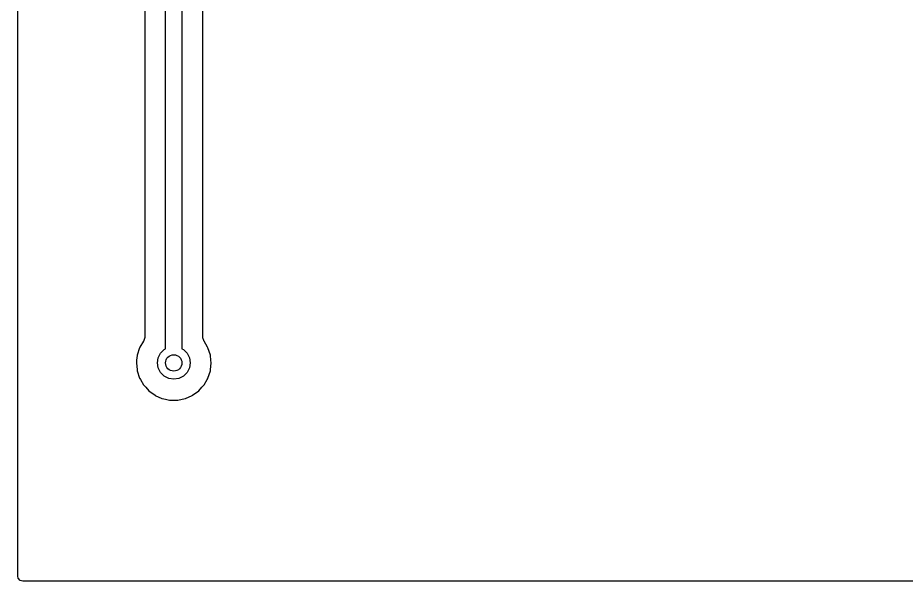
# Model space of a CAD drawing. Extents: x 61 to 228, y -146 to -45.
# Drawn here: x 61.47 to 83.16, y -145.54 to -131.78 of the extents above; entities that cross this region are included whole.
import ezdxf

# ---------------------------------------------------------------- set-up
doc = ezdxf.new("R2010")
doc.units = 0
doc.layers.add('BLACK', color=7, linetype='CONTINUOUS')

msp = doc.modelspace()

# ---------------------------------------------------------------- linework, layer by layer
at = {"layer": 'BLACK', "linetype": 'CONTINUOUS'}
for p, q in [((61.4685, -145.415), (61.4685, -45.0845)), ((64.5695, -128.461), (64.5695, -139.589)), ((65.078, -139.867), (65.078, -128.436)), ((65.478, -128.519), (65.478, -139.867)), ((65.9865, -139.589), (65.9865, -130.101)), ((64.5357, -139.677), (64.4529, -139.82)), ((64.539, -139.671), (64.5357, -139.677)), ((64.5357, -139.677), (64.5357, -139.677)), ((64.5434, -139.666), (64.539, -139.671)), ((64.5454, -139.663), (64.5434, -139.666)), ((64.5495, -139.657), (64.5454, -139.663)), ((64.5695, -139.589), (64.5495, -139.657)), ((65.9867, -139.596), (65.9865, -139.589)), ((66.0106, -139.663), (65.9867, -139.596)), ((66.0126, -139.666), (66.0106, -139.663)), ((66.017, -139.671), (66.0126, -139.666)), ((66.0203, -139.677), (66.017, -139.671)), ((66.1031, -139.82), (66.0203, -139.677)), ((66.0203, -139.677), (66.0203, -139.677)), ((64.4435, -139.836), (64.3845, -140.018)), ((64.4529, -139.82), (64.4435, -139.836)), ((64.9544, -139.973), (65.0429, -139.884)), ((65.0429, -139.884), (65.078, -139.867)), ((65.478, -139.867), (65.5131, -139.884)), ((65.5131, -139.884), (65.6016, -139.973)), ((66.1125, -139.836), (66.1031, -139.82)), ((66.1715, -140.018), (66.1125, -139.836)), ((64.3712, -140.145), (64.3645, -140.208)), ((64.3838, -140.025), (64.3712, -140.145)), ((64.3845, -140.018), (64.3838, -140.025)), ((64.3838, -140.025), (64.3838, -140.025)), ((64.878, -140.208), (64.8976, -140.084)), ((64.8976, -140.084), (64.9544, -139.973)), ((65.6016, -139.973), (65.6584, -140.084)), ((65.6584, -140.084), (65.678, -140.208)), ((66.1722, -140.025), (66.1715, -140.018)), ((66.1848, -140.145), (66.1722, -140.025)), ((66.1722, -140.025), (66.1722, -140.025)), ((66.1915, -140.208), (66.1848, -140.145)), ((64.3645, -140.208), (64.3652, -140.215)), ((64.3652, -140.215), (64.3817, -140.372)), ((64.8976, -140.332), (64.878, -140.208)), ((64.9544, -140.443), (64.8976, -140.332)), ((65.6584, -140.332), (65.6016, -140.443)), ((65.678, -140.208), (65.6584, -140.332)), ((66.1743, -140.372), (66.1908, -140.215)), ((66.1908, -140.215), (66.1915, -140.208)), ((64.3817, -140.372), (64.3845, -140.398)), ((64.3845, -140.398), (64.4435, -140.58)), ((64.4435, -140.58), (64.4468, -140.585)), ((65.0429, -140.532), (64.9544, -140.443)), ((65.1544, -140.588), (65.0429, -140.532)), ((65.5131, -140.532), (65.4016, -140.588)), ((65.6016, -140.443), (65.5131, -140.532)), ((66.1092, -140.585), (66.1125, -140.58)), ((66.1125, -140.58), (66.1715, -140.398)), ((66.1715, -140.398), (66.1743, -140.372)), ((64.4468, -140.585), (64.4468, -140.585)), ((64.4468, -140.585), (64.462, -140.612)), ((64.462, -140.612), (64.539, -140.745)), ((64.539, -140.745), (64.5434, -140.75)), ((64.5434, -140.75), (64.5434, -140.75)), ((64.5434, -140.75), (64.5921, -140.804)), ((65.278, -140.608), (65.1544, -140.588)), ((65.4016, -140.588), (65.278, -140.608)), ((65.9639, -140.804), (66.0126, -140.75)), ((66.0126, -140.75), (66.017, -140.745)), ((66.0126, -140.75), (66.0126, -140.75)), ((66.017, -140.745), (66.094, -140.612)), ((66.094, -140.612), (66.1092, -140.585)), ((66.1092, -140.585), (66.1092, -140.585)), ((64.5921, -140.804), (64.6667, -140.887)), ((64.6667, -140.887), (64.8212, -140.999)), ((64.8212, -140.999), (64.8273, -141.002)), ((64.8273, -141.002), (64.8273, -141.002)), ((64.8273, -141.002), (64.9897, -141.074)), ((65.5663, -141.074), (65.7287, -141.002)), ((65.7287, -141.002), (65.7348, -140.999)), ((65.7287, -141.002), (65.7287, -141.002)), ((65.7348, -140.999), (65.8893, -140.887)), ((65.8893, -140.887), (65.9639, -140.804)), ((64.9897, -141.074), (64.9957, -141.077)), ((64.9957, -141.077), (65.0732, -141.093)), ((65.0732, -141.093), (65.1761, -141.115)), ((65.1761, -141.115), (65.1761, -141.115)), ((65.1761, -141.115), (65.1825, -141.117)), ((65.1825, -141.117), (65.3735, -141.117)), ((65.3735, -141.117), (65.3799, -141.115)), ((65.3799, -141.115), (65.4828, -141.093)), ((65.3799, -141.115), (65.3799, -141.115)), ((65.4828, -141.093), (65.5603, -141.077)), ((65.5603, -141.077), (65.5663, -141.074)), ((61.4799, -145.468), (61.4685, -145.415)), ((61.5264, -145.521), (61.4799, -145.468)), ((61.5945, -145.541), (61.5264, -145.521)), ((140.865, -145.541), (61.5945, -145.541))]:
    msp.add_line(p, q, dxfattribs=at)
at = {"layer": 'BLACK'}
msp.add_circle((65.278, -140.208), 0.2, dxfattribs=at)

doc.saveas('drawing.dxf')
